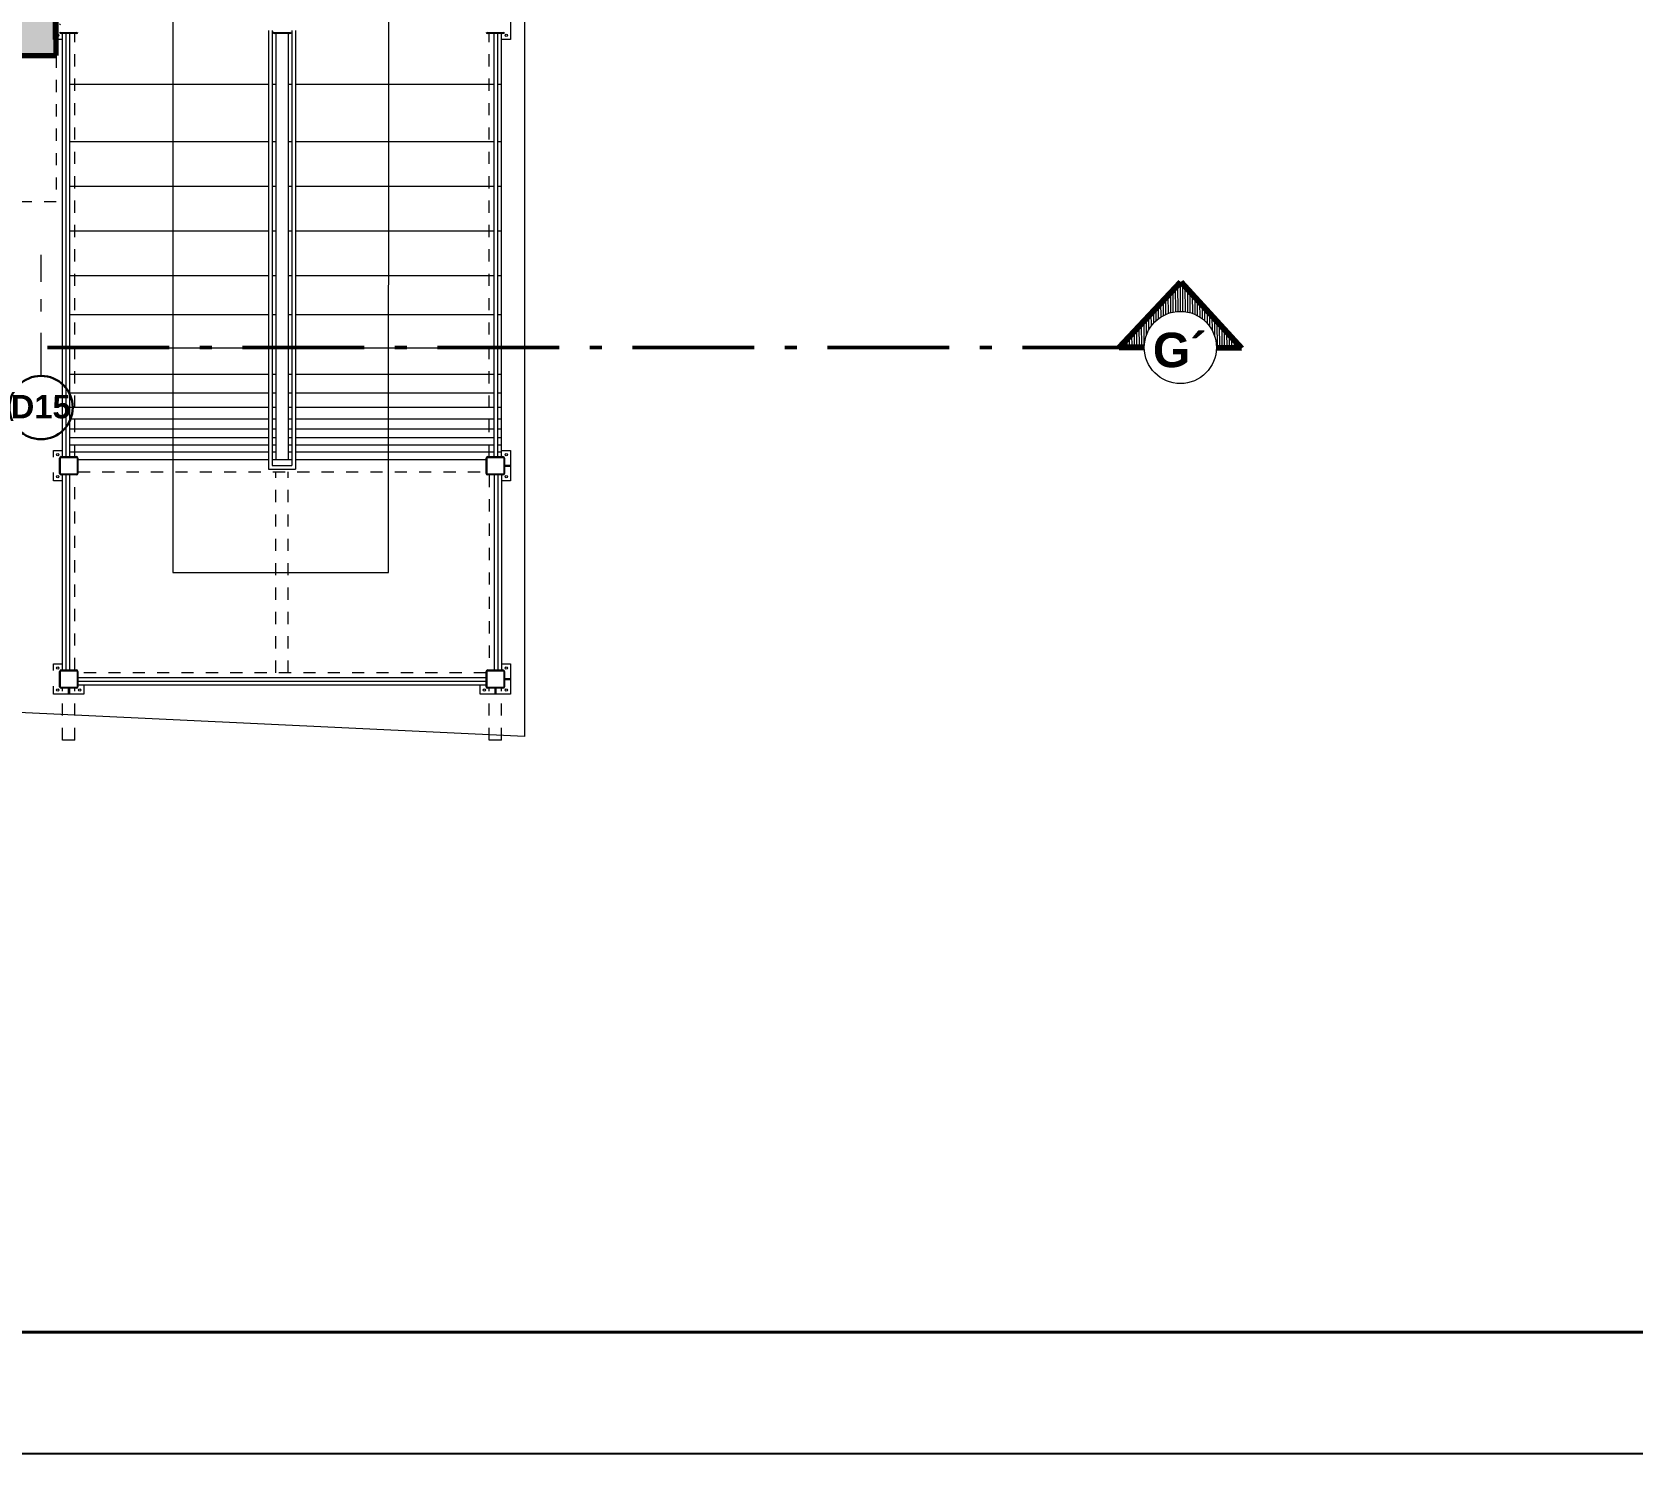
# Model space of a CAD drawing. Header units: millimetres. Extents: x 1 to 121, y 0 to 90.
# Drawn here: x 60.77 to 73.91, y -0.05 to 11.62 of the extents above; entities that cross this region are included whole.
import ezdxf
from ezdxf.enums import TextEntityAlignment as Align

# ---------------------------------------------------------------- set-up
doc = ezdxf.new("R2010")
doc.units = ezdxf.units.MM
for name, pattern in [('1CORTE', [1.5, 1, -0.25, 0, -0.25]), ('ACAD_ISO04W100', [30, 24, -3, 0, -3]), ('DASHED2', [0.375, 0.25, -0.125]), ('Dot & Dashed', [0.670278, 0.352778, -0.176389, 0, -0.141111]), ('HIDDEN2', [0.1875, 0.125, -0.0625])]:
    doc.linetypes.add(name, pattern=pattern)
for name, color, linetype, lineweight in [('1', 7, 'Continuous', 5), ('A-FLOR-HRAL', 11, 'Continuous', 9), ('AA. Proyeccion Corte', 10, '1CORTE', 50), ('barandas tipo 1', 200, 'Continuous', 20), ('COLUMNAS 50', 32, 'Continuous', 70), ('CORTE_EJE', 31, 'ACAD_ISO04W100', 80), ('Cotas varias El', 253, 'Continuous', 13), ('GRAFO 0 BLANCO', 7, 'Continuous', 0), ('GRAFO 4', 7, 'Continuous', 30), ('MK-LINEAS GENERALES', 7, 'Continuous', 15), ('proyecciones', 1, 'DASHED2', 5), ('TEXTOS-SUBTITULO', 7, 'Continuous', 30)]:
    doc.layers.add(name, color=color, linetype=linetype, lineweight=lineweight)
doc.styles.add('GENERATED_STYLE_1', font='arialbd.ttf')
doc.styles.add('TURBO_BASS', font='swisseb.ttf')
pattern_1 = [(135, (50.6658, -93.4923), (-0.5051394, -0.5051394), []), (135, (50.6658, -93.1555), (-0.5051394, -0.5051394), [])]

msp = doc.modelspace()

# ---------------------------------------------------------------- hatches: boundary and pattern name
at = {"layer": '1', "lineweight": 5}
h = msp.add_hatch(dxfattribs=at)
h.set_pattern_fill('_USER,_O', scale=0.02, angle=810, pattern_type=0)
h.set_pattern_definition([(90.373563, (221.308923, -47.338452), (0.019999575, 0.000130397), [])])
h.paths.add_polyline_path([(70.197, 9.323, -0.414214), (70.491, 9.025), (70.697, 9.024), (70.198, 9.568), (69.692, 9.03), (69.899, 9.029, -0.414214)])
h = msp.add_hatch(dxfattribs=at)
h.set_pattern_fill('_USER,_O', scale=0.02, angle=810, pattern_type=0)
h.set_pattern_definition([(90.373563, (221.308923, -47.338452), (0.019999575, 0.000130397), [])])
h.paths.add_polyline_path([(70.197, 9.323, -0.414214), (70.491, 9.025), (70.697, 9.024), (70.198, 9.568), (69.692, 9.03), (69.899, 9.029, -0.414214)])
at = {"layer": 'GRAFO 0 BLANCO', "true_color": 0xc7c8ca}
h = msp.add_hatch(color=9, dxfattribs=at)
h.dxf.hatch_style = 1
h.paths.add_polyline_path([(60.122, 11.874), (60.722, 11.874), (60.722, 14.524), (60.972, 14.524), (60.972, 11.424), (60.122, 11.424)])
at = {"layer": 'MK-LINEAS GENERALES', "linetype": 'Continuous'}
h = msp.add_hatch(dxfattribs=at)
h.set_pattern_fill('ANSI32', scale=0.075, angle=90, style=0)
h.set_pattern_definition(pattern_1)
edge = h.paths.add_edge_path(flags=0)
edge.add_arc((61.137, 11.741), 0.0126, 360, 450)
edge.add_line((61.137, 11.754), (61.012, 11.754))
edge.add_arc((61.012, 11.741), 0.0126, 90, 180)
edge.add_line((60.999, 11.741), (60.999, 11.616))
edge.add_arc((61.012, 11.616), 0.0126, 180, 270)
edge.add_line((61.012, 11.604), (61.137, 11.604))
edge.add_arc((61.137, 11.616), 0.0126, 270, 360)
edge.add_line((61.149, 11.616), (61.149, 11.741))
edge = h.paths.add_edge_path(flags=0)
edge.add_line((61.006, 11.616), (61.006, 11.741))
edge.add_arc((61.012, 11.741), 0.0063, 90, 180, ccw=False)
edge.add_line((61.012, 11.747), (61.137, 11.747))
edge.add_arc((61.137, 11.741), 0.0063, 360, 450, ccw=False)
edge.add_line((61.143, 11.741), (61.143, 11.616))
edge.add_arc((61.137, 11.616), 0.0063, 270, 360, ccw=False)
edge.add_line((61.137, 11.61), (61.012, 11.61))
edge.add_arc((61.012, 11.616), 0.0063, 180, 270, ccw=False)
h = msp.add_hatch(dxfattribs=at)
h.set_pattern_fill('ANSI32', scale=0.075, angle=90, style=0)
h.set_pattern_definition(pattern_1)
edge = h.paths.add_edge_path(flags=0)
edge.add_arc((62.887, 11.741), 0.0126, 360, 450)
edge.add_line((62.887, 11.754), (62.762, 11.754))
edge.add_arc((62.762, 11.741), 0.0126, 90, 180)
edge.add_line((62.749, 11.741), (62.749, 11.616))
edge.add_arc((62.762, 11.616), 0.0126, 180, 270)
edge.add_line((62.762, 11.604), (62.887, 11.604))
edge.add_arc((62.887, 11.616), 0.0126, 270, 360)
edge.add_line((62.899, 11.616), (62.899, 11.741))
edge = h.paths.add_edge_path(flags=0)
edge.add_line((62.756, 11.616), (62.756, 11.741))
edge.add_arc((62.762, 11.741), 0.0063, 90, 180, ccw=False)
edge.add_line((62.762, 11.747), (62.887, 11.747))
edge.add_arc((62.887, 11.741), 0.0063, 360, 450, ccw=False)
edge.add_line((62.893, 11.741), (62.893, 11.616))
edge.add_arc((62.887, 11.616), 0.0063, 270, 360, ccw=False)
edge.add_line((62.887, 11.61), (62.762, 11.61))
edge.add_arc((62.762, 11.616), 0.0063, 180, 270, ccw=False)
h = msp.add_hatch(dxfattribs=at)
h.set_pattern_fill('ANSI32', scale=0.075, angle=90, style=0)
h.set_pattern_definition(pattern_1)
edge = h.paths.add_edge_path(flags=0)
edge.add_arc((64.637, 11.741), 0.0126, 360, 450)
edge.add_line((64.637, 11.754), (64.512, 11.754))
edge.add_arc((64.512, 11.741), 0.0126, 90, 180)
edge.add_line((64.499, 11.741), (64.499, 11.616))
edge.add_arc((64.512, 11.616), 0.0126, 180, 270)
edge.add_line((64.512, 11.604), (64.637, 11.604))
edge.add_arc((64.637, 11.616), 0.0126, 270, 360)
edge.add_line((64.649, 11.616), (64.649, 11.741))
edge = h.paths.add_edge_path(flags=0)
edge.add_line((64.506, 11.616), (64.506, 11.741))
edge.add_arc((64.512, 11.741), 0.0063, 90, 180, ccw=False)
edge.add_line((64.512, 11.747), (64.637, 11.747))
edge.add_arc((64.637, 11.741), 0.0063, 360, 450, ccw=False)
edge.add_line((64.643, 11.741), (64.643, 11.616))
edge.add_arc((64.637, 11.616), 0.0063, 270, 360, ccw=False)
edge.add_line((64.637, 11.61), (64.512, 11.61))
edge.add_arc((64.512, 11.616), 0.0063, 180, 270, ccw=False)
h = msp.add_hatch(dxfattribs=at)
h.set_pattern_fill('ANSI32', scale=0.075, angle=90, style=0)
h.set_pattern_definition(pattern_1)
edge = h.paths.add_edge_path(flags=0)
edge.add_arc((64.637, 8.121), 0.0126, 360, 450)
edge.add_line((64.637, 8.134), (64.512, 8.134))
edge.add_arc((64.512, 8.121), 0.0126, 90, 180)
edge.add_line((64.499, 8.121), (64.499, 7.996))
edge.add_arc((64.512, 7.996), 0.0126, 180, 270)
edge.add_line((64.512, 7.984), (64.637, 7.984))
edge.add_arc((64.637, 7.996), 0.0126, 270, 360)
edge.add_line((64.649, 7.996), (64.649, 8.121))
edge = h.paths.add_edge_path(flags=0)
edge.add_line((64.506, 7.996), (64.506, 8.121))
edge.add_arc((64.512, 8.121), 0.0063, 90, 180, ccw=False)
edge.add_line((64.512, 8.127), (64.637, 8.127))
edge.add_arc((64.637, 8.121), 0.0063, 360, 450, ccw=False)
edge.add_line((64.643, 8.121), (64.643, 7.996))
edge.add_arc((64.637, 7.996), 0.0063, 270, 360, ccw=False)
edge.add_line((64.637, 7.99), (64.512, 7.99))
edge.add_arc((64.512, 7.996), 0.0063, 180, 270, ccw=False)
h = msp.add_hatch(dxfattribs=at)
h.set_pattern_fill('ANSI32', scale=0.075, angle=90, style=0)
h.set_pattern_definition(pattern_1)
edge = h.paths.add_edge_path(flags=0)
edge.add_arc((61.137, 6.371), 0.0126, 360, 450)
edge.add_line((61.137, 6.384), (61.012, 6.384))
edge.add_arc((61.012, 6.371), 0.0126, 90, 180)
edge.add_line((60.999, 6.371), (60.999, 6.246))
edge.add_arc((61.012, 6.246), 0.0126, 180, 270)
edge.add_line((61.012, 6.234), (61.137, 6.234))
edge.add_arc((61.137, 6.246), 0.0126, 270, 360)
edge.add_line((61.149, 6.246), (61.149, 6.371))
edge = h.paths.add_edge_path(flags=0)
edge.add_line((61.006, 6.246), (61.006, 6.371))
edge.add_arc((61.012, 6.371), 0.0063, 90, 180, ccw=False)
edge.add_line((61.012, 6.377), (61.137, 6.377))
edge.add_arc((61.137, 6.371), 0.0063, 360, 450, ccw=False)
edge.add_line((61.143, 6.371), (61.143, 6.246))
edge.add_arc((61.137, 6.246), 0.0063, 270, 360, ccw=False)
edge.add_line((61.137, 6.24), (61.012, 6.24))
edge.add_arc((61.012, 6.246), 0.0063, 180, 270, ccw=False)

# ---------------------------------------------------------------- linework, layer by layer
at = {"lineweight": 0}
for p, q in [((63.699, 7.184), (63.701, 21.407)), ((61.928, 21.128), (61.928, 8.209)), ((61.928, 8.209), (61.928, 7.184)), ((61.928, 7.184), (63.699, 7.184))]:
    msp.add_line(p, q, dxfattribs=at)
at = {"color": 252, "lineweight": 0, "true_color": 0x939598}
for p, q in [((62.714, 11.186), (61.084, 11.186)), ((62.774, 11.186), (62.744, 11.186)), ((62.904, 11.186), (62.874, 11.186)), ((64.564, 11.186), (62.934, 11.186)), ((64.624, 11.186), (64.594, 11.186)), ((62.714, 10.716), (61.084, 10.716)), ((62.774, 10.716), (62.744, 10.716)), ((62.904, 10.716), (62.874, 10.716)), ((64.564, 10.716), (62.934, 10.716)), ((64.624, 10.716), (64.594, 10.716)), ((62.714, 10.349), (61.084, 10.349)), ((62.774, 10.349), (62.744, 10.349)), ((62.904, 10.349), (62.874, 10.349)), ((64.564, 10.349), (62.934, 10.349)), ((64.624, 10.349), (64.594, 10.349)), ((62.714, 9.982), (61.084, 9.982)), ((62.774, 9.982), (62.744, 9.982)), ((62.904, 9.982), (62.874, 9.982)), ((64.564, 9.982), (62.934, 9.982)), ((64.624, 9.982), (64.594, 9.982)), ((62.714, 9.616), (61.084, 9.616)), ((62.774, 9.616), (62.744, 9.616)), ((62.904, 9.616), (62.874, 9.616)), ((64.564, 9.616), (62.934, 9.616)), ((64.624, 9.616), (64.594, 9.616)), ((62.714, 9.297), (61.084, 9.297)), ((62.774, 9.297), (62.744, 9.297)), ((62.904, 9.297), (62.874, 9.297)), ((64.564, 9.297), (62.934, 9.297)), ((64.624, 9.297), (64.594, 9.297)), ((62.714, 9.022), (61.084, 9.022)), ((62.774, 9.022), (62.744, 9.022)), ((62.904, 9.022), (62.874, 9.022)), ((64.564, 9.022), (62.934, 9.022)), ((64.624, 9.022), (64.594, 9.022)), ((62.714, 8.807), (61.084, 8.807)), ((62.774, 8.807), (62.744, 8.807)), ((62.904, 8.807), (62.874, 8.807)), ((64.564, 8.807), (62.934, 8.807)), ((64.624, 8.807), (64.594, 8.807)), ((62.714, 8.655), (61.084, 8.655)), ((62.774, 8.655), (62.744, 8.655)), ((62.904, 8.655), (62.874, 8.655)), ((64.564, 8.655), (62.934, 8.655)), ((64.624, 8.655), (64.594, 8.655)), ((62.714, 8.537), (61.084, 8.537)), ((62.714, 8.44), (61.084, 8.44)), ((62.774, 8.537), (62.744, 8.537)), ((62.774, 8.44), (62.744, 8.44)), ((62.904, 8.537), (62.874, 8.537)), ((62.904, 8.44), (62.874, 8.44)), ((64.564, 8.537), (62.934, 8.537)), ((64.564, 8.44), (62.934, 8.44)), ((64.624, 8.537), (64.594, 8.537)), ((64.624, 8.44), (64.594, 8.44)), ((62.714, 8.36), (61.084, 8.36)), ((62.714, 8.288), (61.084, 8.288)), ((62.774, 8.36), (62.744, 8.36)), ((62.774, 8.288), (62.744, 8.288)), ((62.904, 8.36), (62.874, 8.36)), ((62.904, 8.288), (62.874, 8.288)), ((64.564, 8.36), (62.934, 8.36)), ((64.564, 8.288), (62.934, 8.288)), ((64.624, 8.36), (64.594, 8.36)), ((64.624, 8.288), (64.594, 8.288)), ((62.714, 8.227), (61.084, 8.227)), ((62.714, 8.171), (61.084, 8.171)), ((62.774, 8.227), (62.744, 8.227)), ((62.774, 8.171), (62.744, 8.171)), ((62.904, 8.227), (62.874, 8.227)), ((62.904, 8.171), (62.874, 8.171)), ((64.564, 8.227), (62.934, 8.227)), ((64.564, 8.171), (62.934, 8.171)), ((64.624, 8.227), (64.594, 8.227)), ((64.624, 8.171), (64.594, 8.171))]:
    msp.add_line(p, q, dxfattribs=at)
at = {"color": 7}
msp.add_lwpolyline([(0.76, 89.953), (120.76, 89.953), (120.76, -0.047), (0.76, -0.047), (0.76, 89.953)], dxfattribs=at)
at = {"color": 7, "lineweight": 40}
msp.add_lwpolyline([(1.76, 88.953), (119.76, 88.953), (119.76, 0.953), (1.76, 0.953)], close=True, dxfattribs=at)
at = {"layer": '1', "color": 7}
msp.add_circle((70.195, 9.029), 0.296, dxfattribs=at)
msp.add_circle((70.195, 9.029), 0.296, dxfattribs=at)
at = {"layer": 'A-FLOR-HRAL'}
for p, q in [((61.054, 8.134), (61.054, 11.604)), ((61.084, 8.134), (61.084, 11.604)), ((62.714, 11.629), (62.714, 8.031)), ((62.744, 11.629), (62.744, 8.061)), ((62.904, 11.629), (62.904, 8.061)), ((62.934, 11.629), (62.934, 8.031)), ((64.564, 8.134), (64.564, 11.604)), ((64.594, 8.134), (64.594, 11.604)), ((62.714, 8.031), (62.934, 8.031)), ((62.744, 8.061), (62.904, 8.061)), ((61.054, 6.384), (61.054, 7.984)), ((61.084, 6.384), (61.084, 7.984)), ((64.565, 7.984), (64.565, 6.384)), ((64.595, 7.984), (64.595, 6.384)), ((64.499, 6.318), (61.149, 6.318)), ((64.499, 6.288), (61.149, 6.288))]:
    msp.add_line(p, q, dxfattribs=at)
at = {"layer": 'AA. Proyeccion Corte', "color": 7}
for p, q in [((69.899, 9.03), (57.783, 9.03)), ((69.899, 9.024), (69.899, 9.024))]:
    msp.add_line(p, q, dxfattribs=at)
at = {"layer": 'barandas tipo 1'}
for p, q in [((61.024, 8.134), (61.024, 11.604)), ((62.774, 11.604), (62.774, 8.11)), ((62.874, 11.604), (62.874, 8.11)), ((64.624, 8.134), (64.624, 11.604)), ((61.024, 6.384), (61.024, 7.984)), ((64.625, 7.984), (64.625, 6.384)), ((64.499, 6.258), (61.149, 6.258))]:
    msp.add_line(p, q, dxfattribs=at)
at = {"layer": 'COLUMNAS 50', "linetype": 'Continuous'}
msp.add_lwpolyline([(60.972, 11.424), (60.972, 14.524), (60.722, 14.524), (60.722, 11.874), (60.122, 11.874), (60.122, 11.424)], close=True, dxfattribs=at)
at = {"layer": 'CORTE_EJE', "color": 7, "linetype": 'ACAD_ISO04W100', "ltscale": 0.8}
msp.add_lwpolyline([(69.899, 9.029), (69.692, 9.03), (70.198, 9.568), (70.697, 9.024), (70.491, 9.025)], dxfattribs=at)
msp.add_lwpolyline([(69.899, 9.029), (69.692, 9.03), (70.198, 9.568), (70.697, 9.024), (70.491, 9.025)], dxfattribs=at)
at = {"layer": 'Cotas varias El', "linetype": 'Dot & Dashed'}
msp.add_line((60.847, 8.796), (60.847, 9.788), dxfattribs=at)
at = {"layer": 'GRAFO 0 BLANCO', "color": 7}
for p, q in [((64.813, 15.649), (64.813, 5.837)), ((64.813, 5.837), (9.829, 8.456))]:
    msp.add_line(p, q, dxfattribs=at)
at = {"layer": 'GRAFO 4', "linetype": 'Continuous'}
msp.add_circle((60.847, 8.536), 0.26, dxfattribs=at)
at = {"layer": 'MK-LINEAS GENERALES', "color": 7, "linetype": 'Continuous'}
for p, q in [((60.949, 11.554), (60.949, 11.804)), ((64.699, 11.804), (64.699, 11.554)), ((61.137, 11.61), (61.012, 11.61)), ((61.137, 11.604), (61.012, 11.604)), ((62.887, 11.61), (62.762, 11.61)), ((62.887, 11.604), (62.762, 11.604)), ((64.637, 11.61), (64.512, 11.61)), ((64.637, 11.604), (64.512, 11.604)), ((61.024, 11.554), (60.949, 11.554)), ((64.699, 11.554), (64.624, 11.554)), ((60.949, 8.129), (60.949, 8.184)), ((60.949, 8.184), (61.024, 8.184)), ((64.624, 8.184), (64.699, 8.184)), ((64.699, 8.184), (64.699, 7.934)), ((60.999, 7.996), (60.999, 8.121)), ((61.006, 7.996), (61.006, 8.121)), ((61.012, 8.134), (61.137, 8.134)), ((61.012, 8.127), (61.137, 8.127)), ((61.143, 8.121), (61.143, 7.996)), ((61.149, 8.121), (61.149, 7.996)), ((61.149, 8.11), (62.714, 8.11)), ((62.744, 8.11), (62.904, 8.11)), ((62.934, 8.11), (64.499, 8.11)), ((64.499, 7.996), (64.499, 8.121)), ((64.506, 7.996), (64.506, 8.121)), ((64.512, 8.134), (64.637, 8.134)), ((64.512, 8.127), (64.637, 8.127)), ((64.643, 8.121), (64.643, 7.996)), ((64.649, 8.121), (64.649, 7.996)), ((64.649, 8.063), (64.699, 8.063)), ((64.649, 8.054), (64.699, 8.054)), ((64.654, 8.054), (64.654, 8.063)), ((60.949, 7.934), (60.949, 8.002)), ((61.024, 7.934), (60.949, 7.934)), ((61.137, 7.99), (61.012, 7.99)), ((61.137, 7.984), (61.012, 7.984)), ((64.637, 7.99), (64.512, 7.99)), ((64.637, 7.984), (64.512, 7.984)), ((64.699, 7.934), (64.625, 7.934)), ((60.949, 6.434), (61.024, 6.434)), ((60.949, 6.379), (60.949, 6.434)), ((60.999, 6.246), (60.999, 6.371)), ((61.006, 6.246), (61.006, 6.371)), ((61.012, 6.384), (61.137, 6.384)), ((61.012, 6.377), (61.137, 6.377)), ((61.143, 6.371), (61.143, 6.246)), ((61.149, 6.371), (61.149, 6.246)), ((64.499, 6.246), (64.499, 6.371)), ((64.506, 6.246), (64.506, 6.371)), ((64.512, 6.384), (64.637, 6.384)), ((64.512, 6.377), (64.637, 6.377)), ((64.625, 6.434), (64.699, 6.434)), ((64.643, 6.371), (64.643, 6.246)), ((64.649, 6.371), (64.649, 6.246)), ((64.649, 6.313), (64.699, 6.313)), ((64.654, 6.304), (64.654, 6.313)), ((64.699, 6.434), (64.699, 6.184)), ((60.949, 6.184), (60.949, 6.252)), ((61.199, 6.184), (60.949, 6.184)), ((61.137, 6.24), (61.012, 6.24)), ((61.137, 6.234), (61.012, 6.234)), ((61.07, 6.234), (61.07, 6.184)), ((61.079, 6.229), (61.07, 6.229)), ((61.079, 6.234), (61.079, 6.184)), ((61.199, 6.258), (61.199, 6.184)), ((64.449, 6.184), (64.449, 6.258)), ((64.699, 6.184), (64.449, 6.184)), ((64.637, 6.24), (64.512, 6.24)), ((64.637, 6.234), (64.512, 6.234)), ((64.57, 6.234), (64.57, 6.184)), ((64.579, 6.229), (64.57, 6.229)), ((64.579, 6.234), (64.579, 6.184)), ((64.649, 6.304), (64.699, 6.304))]:
    msp.add_line(p, q, dxfattribs=at)
for centre in [(60.984, 11.589), (64.664, 11.589), (60.984, 8.149), (64.664, 8.149), (60.984, 7.969), (64.664, 7.969), (60.984, 6.399), (64.664, 6.399), (60.984, 6.219), (61.164, 6.219), (64.484, 6.219), (64.664, 6.219)]:
    msp.add_circle(centre, 0.00992, dxfattribs=at)
for centre, radius, start, end in [((61.012, 11.616), 0.0126, 180, 270), ((61.012, 11.616), 0.0063, 180, 270), ((61.137, 11.616), 0.0126, 270, 0), ((61.137, 11.616), 0.0063, 270, 0), ((62.762, 11.616), 0.0126, 180, 270), ((62.762, 11.616), 0.0063, 180, 270), ((62.887, 11.616), 0.0126, 270, 0), ((62.887, 11.616), 0.0063, 270, 0), ((64.512, 11.616), 0.0126, 180, 270), ((64.512, 11.616), 0.0063, 180, 270), ((64.637, 11.616), 0.0126, 270, 0), ((64.637, 11.616), 0.0063, 270, 0), ((61.012, 8.121), 0.0126, 90, 180), ((61.012, 8.121), 0.0063, 90, 180), ((61.137, 8.121), 0.0126, 0, 90), ((61.137, 8.121), 0.0063, 0, 90), ((64.512, 8.121), 0.0126, 90, 180), ((64.512, 8.121), 0.0063, 90, 180), ((64.637, 8.121), 0.0126, 0, 90), ((64.637, 8.121), 0.0063, 0, 90), ((61.012, 7.996), 0.0126, 180, 270), ((61.012, 7.996), 0.0063, 180, 270), ((61.137, 7.996), 0.0126, 270, 0), ((61.137, 7.996), 0.0063, 270, 0), ((64.512, 7.996), 0.0126, 180, 270), ((64.512, 7.996), 0.0063, 180, 270), ((64.637, 7.996), 0.0126, 270, 0), ((64.637, 7.996), 0.0063, 270, 0), ((61.012, 6.371), 0.0126, 90, 180), ((61.012, 6.371), 0.0063, 90, 180), ((61.137, 6.371), 0.0126, 0, 90), ((61.137, 6.371), 0.0063, 0, 90), ((64.512, 6.371), 0.0126, 90, 180), ((64.512, 6.371), 0.0063, 90, 180), ((64.637, 6.371), 0.0126, 0, 90), ((64.637, 6.371), 0.0063, 0, 90), ((61.012, 6.246), 0.0126, 180, 270), ((61.012, 6.246), 0.0063, 180, 270), ((61.137, 6.246), 0.0126, 270, 0), ((61.137, 6.246), 0.0063, 270, 0), ((64.512, 6.246), 0.0126, 180, 270), ((64.512, 6.246), 0.0063, 180, 270), ((64.637, 6.246), 0.0126, 270, 0), ((64.637, 6.246), 0.0063, 270, 0)]:
    msp.add_arc(centre, radius, start, end, dxfattribs=at)
at = {"layer": 'proyecciones', "linetype": 'HIDDEN2', "ltscale": 0.5}
for p, q in [((61.124, 8.134), (61.124, 11.604)), ((64.524, 8.134), (64.524, 11.604)), ((61.125, 6.384), (61.125, 7.984)), ((61.149, 8.008), (64.499, 8.008)), ((62.774, 6.36), (62.774, 8.008)), ((62.875, 6.36), (62.875, 8.008)), ((64.524, 7.984), (64.524, 6.384)), ((64.499, 6.36), (61.149, 6.36)), ((61.024, 5.809), (61.024, 6.234)), ((61.124, 5.809), (61.124, 6.234)), ((64.524, 5.809), (64.524, 6.234)), ((64.624, 5.809), (64.624, 6.234)), ((61.124, 5.809), (61.024, 5.809)), ((64.624, 5.809), (64.524, 5.809))]:
    msp.add_line(p, q, dxfattribs=at)
msp.add_lwpolyline([(60.972, 11.424), (60.972, 10.224), (27.126, 10.224), (27.126, 11.424)], dxfattribs=at)

# ---------------------------------------------------------------- texts
at = {"insert": (61.09, 8.445), "char_height": 0.192, "width": 8.088250069704372e-15, "attachment_point": 9, "rotation": 0, "style": 'GENERATED_STYLE_1'}
msp.add_mtext('D15', dxfattribs=at)
at = {"layer": 'TEXTOS-SUBTITULO', "style": 'TURBO_BASS'}
msp.add_text('G´', height=0.2831, rotation=360, dxfattribs=at).set_placement((70.189, 8.867), align=Align.CENTER)

doc.saveas('drawing.dxf')
